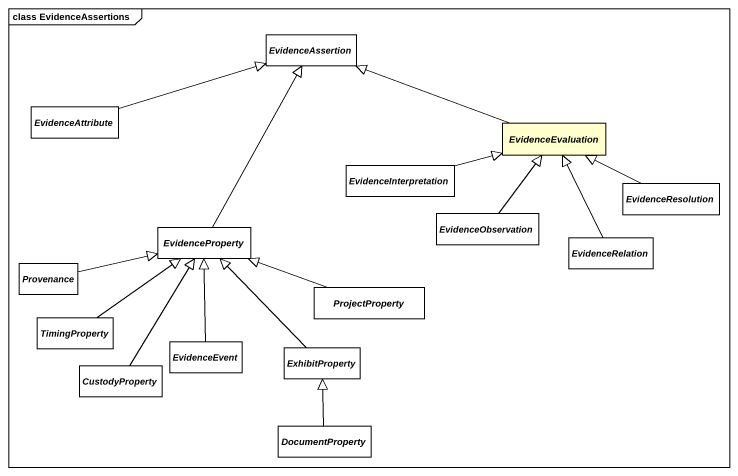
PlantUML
@startuml
mainframe class EvidenceAssertions
hide circle
hide empty members
abstract class EvidenceAssertion
abstract class EvidenceAttribute
abstract class EvidenceEvaluation #FFFFCC
abstract class EvidenceInterpretation
abstract class EvidenceResolution
abstract class EvidenceObservation
abstract class Provenance
abstract class EvidenceProperty
abstract class EvidenceRelation
abstract class ProjectProperty
abstract class TimingProperty
abstract class EvidenceEvent
abstract class CustodyProperty
abstract class ExhibitProperty
abstract class DocumentProperty
EvidenceAttribute -right-|> EvidenceAssertion
EvidenceEvaluation -left-|> EvidenceAssertion
EvidenceInterpretation -right-|> EvidenceEvaluation
EvidenceResolution -left-|> EvidenceEvaluation
EvidenceObservation -up-|> EvidenceEvaluation
Provenance -right-|> EvidenceProperty
EvidenceProperty -up-|> EvidenceAssertion
EvidenceRelation -up-|> EvidenceEvaluation
ProjectProperty -left-|> EvidenceProperty
TimingProperty -up-|> EvidenceProperty
EvidenceEvent -up-|> EvidenceProperty
CustodyProperty -up-|> EvidenceProperty
ExhibitProperty -up-|> EvidenceProperty
DocumentProperty -up-|> ExhibitProperty
@enduml
